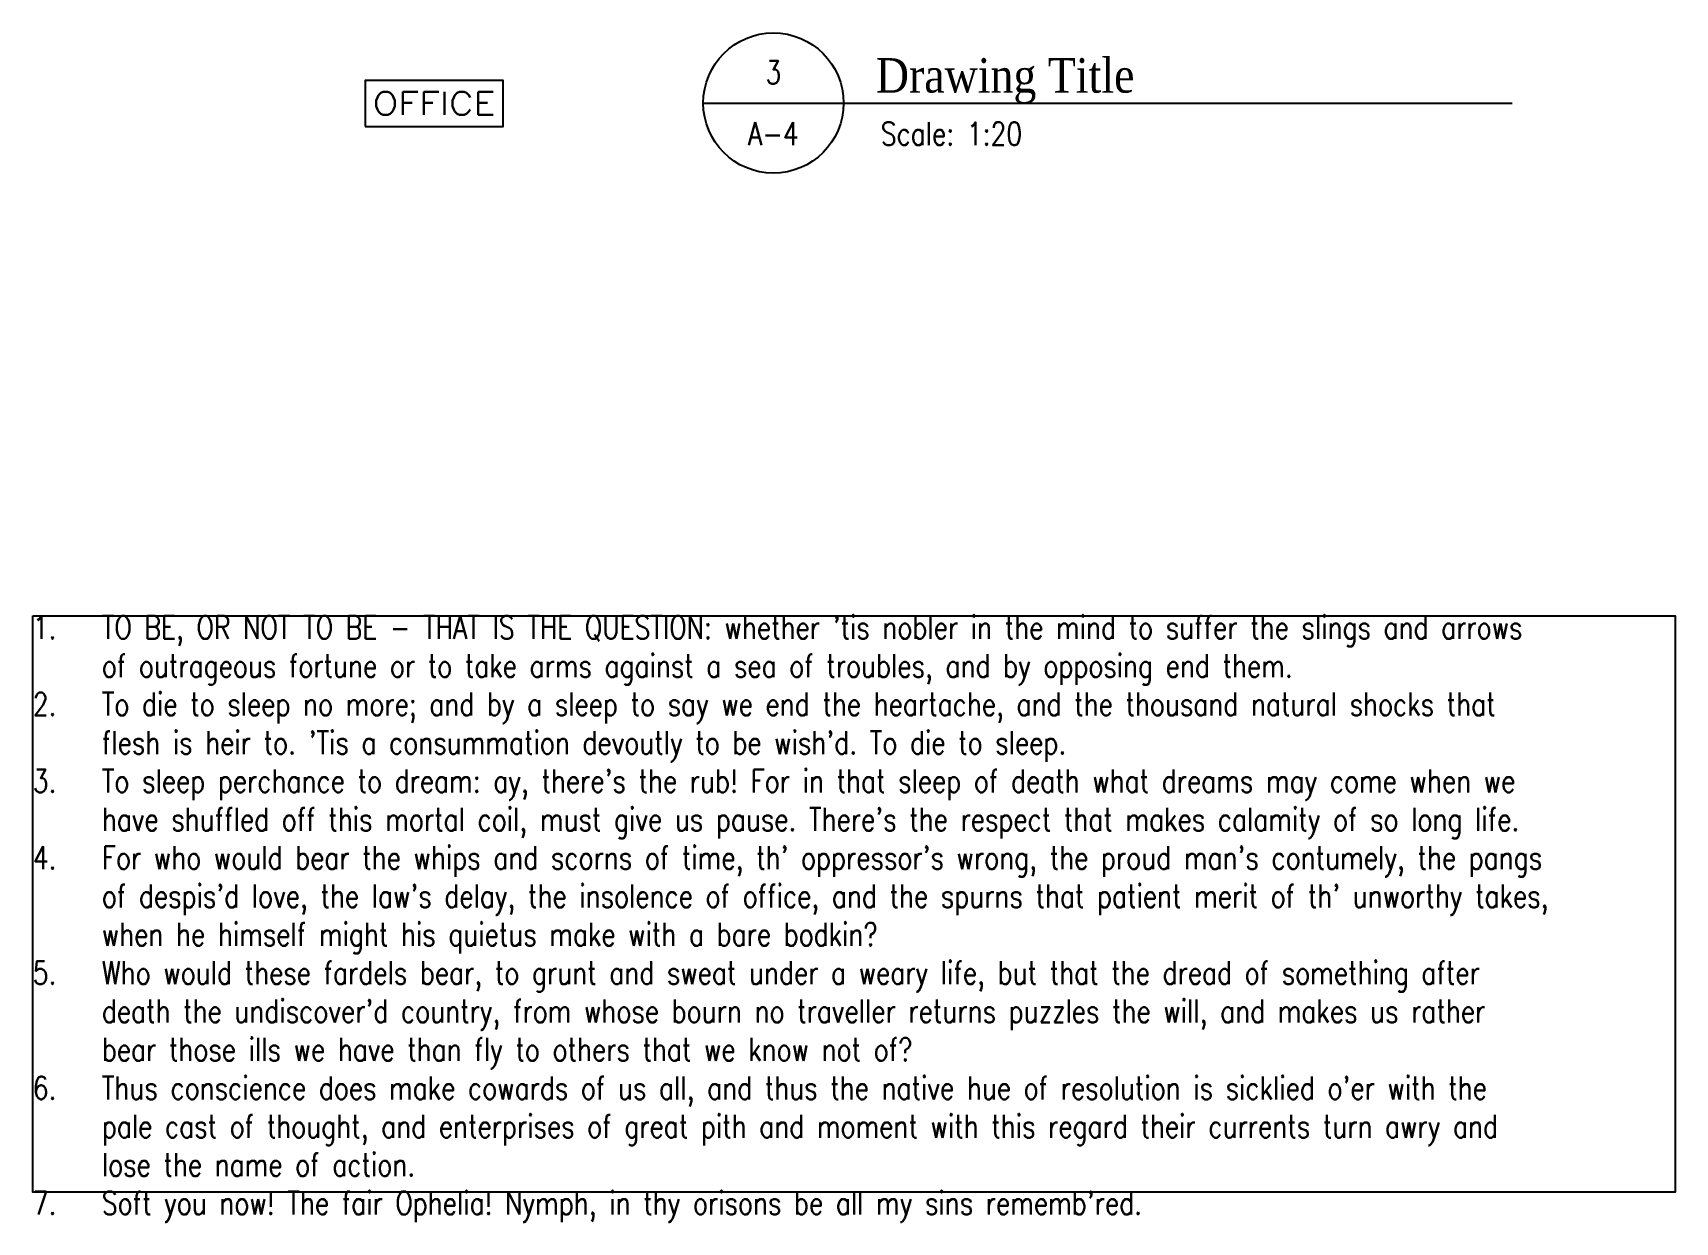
# Model space of a CAD drawing. Header units: centimetres. Extents: x 20 to 2161, y 284 to 1834.
import ezdxf
from ezdxf.enums import TextEntityAlignment as Align

# ---------------------------------------------------------------- set-up
doc = ezdxf.new("R2010")
doc.units = ezdxf.units.CM
doc.header["$MEASUREMENT"] = 0
doc.styles.get("Standard").update_dxf_attribs({"font": 'simplex.shx', "width": 0.8, "height": 30})
doc.styles.add('Title', font='GARA.TTF')

msp = doc.modelspace()

# ---------------------------------------------------------------- linework, layer by layer
msp.add_line((893.8, 1742.4), (1948.2, 1742.4))
for points in [[(453.1, 1711.9), (633.1, 1711.9), (633.1, 1771.9), (453.1, 1771.9)], [(20.1, 1073.9), (2160.5, 1073.9), (2160.5, 323), (20.1, 323)]]:
    msp.add_lwpolyline(points, close=True)
msp.add_circle((985.3, 1742.4), 91.4)

# ---------------------------------------------------------------- texts
at = {"style": 'Title'}
msp.add_text('Drawing Title', height=45, dxfattribs=at).set_placement((1118.8, 1742.4), align=Align.BOTTOM_LEFT)
at = {"width": 0.8}
for s, p in [('3', (985.3, 1782.4)), ('A-4', (985.3, 1702.4))]:
    msp.add_text(s, height=30, dxfattribs=at).set_placement(p, align=Align.MIDDLE_CENTER)
at = {"width": 1.12}
msp.add_text('OFFICE', height=30, dxfattribs=at).set_placement((463.1, 1726.9), (623.1, 1726.9), align=Align.FIT)
at = {"width": 0.8}
msp.add_text('Scale: 1:20', height=30, dxfattribs=at).set_placement((1125.3, 1702.4), align=Align.MIDDLE_LEFT)
at = {"insert": (20.1, 1073.9), "char_height": 30, "attachment_point": 1}
msp.add_mtext_dynamic_manual_height_columns("\\pi-90,l90,t90;{\\C1;1.^ITO BE, OR NOT TO BE - THAT IS THE QUESTION}: whether 'tis nobler in the mind to suffer the slings and arrows of outrageous fortune or to take arms against a sea of troubles, and by opposing end them. \\P2.^ITo die to sleep no more; and by a sleep to say we end the heartache, and the thousand natural shocks that flesh is heir to. 'Tis a consummation devoutly to be wish'd. To die to sleep. \\P3.^ITo sleep perchance to dream: ay, there's the rub! For in that sleep of death what dreams may come when we have shuffled off this mortal coil, must give us pause. There's the respect that makes calamity of so long life. \\P4.^IFor who would bear the whips and scorns of time, th' oppressor's wrong, the proud man's contumely, the pangs of despis'd love, the law's delay, the insolence of office, and the spurns that patient merit of th' unworthy takes, when he himself might his quietus make with a bare bodkin? \\P5.^IWho would these fardels bear, to grunt and sweat under a weary life, but that the dread of something after death the undiscover'd country, from whose bourn no traveller returns puzzles the will, and makes us rather bear those ills we have than fly to others that we know not of? \\P6.^IThus conscience does make cowards of us all, and thus the native hue of resolution is sicklied o'er with the pale cast of thought, and enterprises of great pith and moment with this regard their currents turn awry and lose the name of action. \\P7.^ISoft you now! The fair Ophelia! Nymph, in thy orisons be all my sins rememb'red.", width=2140.359, gutter_width=150, heights=[0], dxfattribs=at)

doc.saveas('drawing.dxf')
